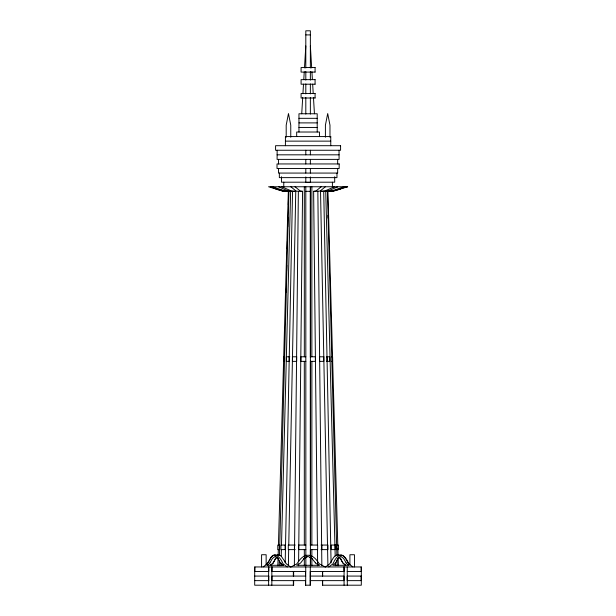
<?xml version="1.0" encoding="UTF-8"?>
<svg xmlns="http://www.w3.org/2000/svg" width="616" height="616" viewBox="0 0 616 616"><rect width="100%" height="100%" fill="white"/><g stroke="black" fill="none" stroke-linecap="round" stroke-linejoin="round"><path stroke-width="0.92" d="M294.356 565.75L298.367 191.322L296.72 191.122A32.178 12.312 -90 0 1 295.819 190.821L290.806 186.756M298.567 565.75L298.591 563.832M298.606 561.915L302.579 191.322L300.931 191.122A32.178 12.312 90 0 1 300.031 190.821L295.018 186.756M285.185 562.87L292.531 191.322L295.757 191.322L288.75 545.591M288.357 565.75L288.681 549.433M285.478 314.214L285.524 312.289M286.047 292.13L286.124 289.25M286.594 271.009L286.748 265.25M287.171 248.926L287.372 241.249M287.741 226.842L287.988 217.24M288.319 204.766L288.588 194.202M279.217 565.75L279.348 560.953L278.201 558.928M279.495 555.193L288.904 191.322M280.965 565.75L281.042 562.87M290.506 566.951L286.733 564.194A10.865 7.685 90 0 1 286.063 563.401L281.219 556.148L281.389 549.433M281.489 545.591L290.652 191.322L287.965 191.299M277.855 565.75L278.07 558.073M278.155 555.193L278.317 549.433M278.424 545.591L288.342 191.322L287.587 191.299M301.732 113.76L302.702 97.528M302.933 93.701L303.511 84.153M303.796 79.379L304.258 71.741M304.481 67.914L305.805 45.954M270.986 564.88L270.37 565.295L272.857 563.317A6.953 4.92 -90 0 0 273.342 562.678L275.398 558.928A6.915 4.889 90 0 1 275.883 558.288L277.161 557.187A12.813 9.063 90 0 0 275.344 558.827M273.75 561.908L275.39 558.904M269.669 559.89L267.536 563.401A10.865 7.685 90 0 1 266.867 564.194L266.374 564.672M273.643 562.1L273.204 562.801M269.654 559.836C273.681 550.08 280.311 557.164 282.836 563.401A10.865 7.685 -90 0 0 283.514 564.194L287.287 566.951M269.977 562.801L272.164 558.904A6.915 4.889 -90 0 1 272.657 558.288L275.19 556.394L275.814 556.787M313.644 191.322L315.276 191.122A32.178 12.312 -90 0 0 316.177 190.821L321.198 186.756M325.402 186.756L320.389 190.821A32.178 12.312 -90 0 1 319.488 191.122L313.629 191.322L317.425 545.591M339.616 557.187L338.338 558.288A6.915 4.889 -90 0 0 337.845 558.904L335.797 562.678A6.953 4.92 90 0 1 335.312 563.317L332.825 565.295L348.91 565.295L348.286 564.88M267.76 564.88L267.144 565.295L283.614 565.295M352.96 566.951L349.21 564.14A11.242 7.946 -90 0 1 348.541 563.34C343.998 552.575 337.73 552.506 333.218 563.401A10.865 7.685 -90 0 1 332.54 564.194L328.767 566.951M263.086 566.951L266.836 564.14A11.242 7.946 -90 0 0 267.506 563.34C269.9 560.329 271.91 553.191 276.907 555.293M325.541 566.951L329.314 564.194A10.865 7.685 -90 0 0 329.991 563.401C332.363 560.375 334.326 553.199 339.354 555.27L337.93 554.754M304.381 555.878L305.952 555.116M339.147 555.293C344.167 553.168 346.146 560.383 348.517 563.401A10.865 7.685 -90 0 0 349.187 564.194L349.672 564.672M333.957 187.018L334.473 186.756M337.183 187.018L337.699 186.756M333.849 187.102L325.202 190.821A32.178 22.754 90 0 1 323.546 191.122L320.528 191.322L327.912 565.75M337.075 187.102L328.428 190.821A32.178 22.754 -90 0 1 326.765 191.122L320.497 191.322M305.79 557.411L304.404 558.288A6.915 6.915 0 0 0 304.042 558.581M318.526 564.88L319.396 565.295L296.65 565.295L300.177 563.317A6.953 6.953 0 0 0 300.854 562.678L303.765 558.928A6.814 6.814 0 0 1 304.458 558.304L304.643 558.165A15.377 15.377 0 0 1 307.145 556.802L308.023 556.394L311.604 558.288A6.915 6.915 0 0 1 312.297 558.904L315.392 562.801M290.921 566.951L296.257 564.194A10.865 10.865 0 0 0 297.205 563.401C303.703 552.49 312.351 552.56 318.888 563.34A11.242 11.242 0 0 0 319.835 564.14L325.132 566.951M343.512 186.933L343.921 186.756M345.253 186.933L345.661 186.756M344.051 186.756L332.455 190.698M345.769 186.756L343.412 187.703M343.72 187.618L336.336 190.198M287.549 191.283L284.038 191.122A32.178 32.178 0 0 1 281.689 190.821L268.576 186.756L347.647 186.756L334.542 190.821A32.178 32.178 0 0 1 332.193 191.122L327.928 191.322L337.807 545.591M346.546 187.187L347.647 186.756M340.533 188.835L339.709 189.135M338.869 189.428L337.822 189.767M336.629 190.136L335.913 190.305M336.205 190.252L335.697 190.359M335.774 190.359L334.195 190.698M332.555 190.698L332.024 190.783M334.265 190.698L333.549 190.821A32.178 29.73 -90 0 1 331.377 191.122M332.34 190.744L331.808 190.821A32.178 29.73 -90 0 1 329.637 191.122M329.198 191.16L329.729 191.122A32.178 29.814 -90 0 0 331.901 190.821M330.946 191.16L331.439 191.122A32.178 29.814 -90 0 0 333.618 190.821M329.291 191.16L325.779 191.322M330.784 191.176L330.068 191.222M329.906 191.23L329.414 191.253M329.252 191.26L328.536 191.291M327.55 197.082L327.404 191.322L328.374 191.299M328.151 191.299L325.733 191.322L335.204 556.148M305.813 34.904L310.364 34.904M315.069 67.537L301.093 67.537L301.078 72.095L315.069 72.095M315.076 79.641L301.093 79.641L301.085 84.2L315.076 84.2M315.076 93.447L301.093 93.447L301.085 98.006L315.076 98.006M298.96 118.326L317.209 118.326M298.96 122.892L317.209 122.892M298.96 127.45L317.209 127.45M330.746 136.575L285.424 136.575L285.408 145.699M285.424 141.133L330.746 141.141M277.1 154.824L339.093 154.824M298.352 191.322L302.579 191.322M305.859 191.322L310.418 191.322M283.568 356.795L284.684 356.795L284.684 361.361L283.568 361.361L283.645 356.795M289.813 356.795L286.463 356.795L286.463 361.361L289.227 361.361L289.227 356.795M305.852 356.795L300.916 356.795L300.916 361.361L305.852 361.361M310.364 356.795L315.369 356.795L315.369 361.361L310.364 361.361M326.542 356.795L329.776 356.795L329.776 361.361L326.542 361.361M331.493 356.795L332.532 356.795L332.532 361.361L331.493 361.361M279.579 545.052L277.778 545.052L277.785 549.618L279.579 549.618M285.185 545.052L280.973 545.052L280.973 549.618L285.185 549.618M295.226 545.052L288.303 545.052L288.303 549.618L295.226 549.618M305.859 545.052L298.637 545.052L298.637 549.618L305.859 549.618M310.364 545.052L317.64 545.052L317.64 549.618L310.364 549.618M321.036 545.052L327.966 545.052L327.966 549.618L321.036 549.618M335.759 545.052L338.438 545.052L338.438 549.618L336.652 549.618M305.744 571.509L272.041 571.509L272.041 566.951M310.31 571.509L344.013 571.509L344.013 566.951M347.17 571.509L361.199 571.509L361.199 566.951M254.801 576.076L268.83 576.076M305.698 576.076L271.987 576.076L271.987 580.634L305.698 580.634M310.256 576.076L343.959 576.076L343.959 580.634L310.256 580.634M254.801 580.634L268.83 580.634M290.606 191.322L286.617 191.137A32.178 29.73 -90 0 1 284.5 190.821L272.387 186.756M288.203 191.299L285.986 191.222M287.526 191.291L287.988 191.299M295.726 191.322L292.715 191.122A32.178 22.73 -90 0 1 291.06 190.821L281.751 186.756M292.5 191.322L289.489 191.122A32.178 22.73 90 0 1 287.834 190.821L278.524 186.756M286.671 191.245L285.77 191.206M278.694 554.754L276.7 555.27L278.994 554.8L281.219 556.148M286.017 191.206L285.108 191.16M285.331 191.176L285.801 191.191M285.362 191.16L284.892 191.137A32.178 29.73 90 0 1 282.759 190.821L281.627 190.66M286.887 191.137L286.401 191.122A32.178 29.814 -90 0 1 284.222 190.821L283.352 190.66M285.146 191.137L284.677 191.122A32.178 29.814 90 0 1 282.498 190.821L282.066 190.744M282.113 190.698L270.647 186.756M281.196 190.567L279.056 190.021M281.212 190.136L280.78 190.021M278.209 189.767L277.161 189.428M276.322 189.135L275.491 188.835M274.451 188.442L273.835 188.196M310.01 555.132L311.573 555.909M272.603 187.703L272.195 187.534M272.072 186.756L272.48 186.933M270.347 186.756L271.256 187.018M283.229 565.295L280.742 563.317A6.953 4.92 90 0 1 280.257 562.678L279.333 560.991M276.438 557.187L277.716 558.288A6.915 4.889 90 0 1 278.093 558.743M339.616 557.773A7.97 5.636 90 0 1 340.656 558.92L342.712 562.678A6.953 4.92 -90 0 0 343.189 563.317L345.684 565.295L343.343 563.424A7.184 5.082 90 0 1 342.85 562.801L342.411 562.1M346.069 562.801L343.882 558.904A6.915 4.889 -90 0 0 343.389 558.288L340.864 556.394L340.232 556.787A12.813 9.063 90 0 0 337.799 558.827M340.648 558.928L342.28 561.954M310.364 45.954L311.688 67.914M311.919 71.741L312.374 79.379M312.666 84.153L313.236 93.701M313.467 97.528L314.445 113.76M337.884 548.471L338.069 555.193M338.153 558.073L338.369 565.75M327.45 191.322L336.89 555.193M337.014 559.99L337.168 565.75M328.02 215.323L328.097 218.203M335.374 562.87L335.45 565.75M323.723 191.322L331.077 562.87M317.841 191.322L321.852 565.75M317.463 549.433L317.64 565.75M354.47 566.951L354.47 554.739L349.911 554.739L349.911 565.103M347.239 566.951L347.301 585.2M344.075 566.951L344.075 585.2M339.031 150.258L339.093 159.382L277.1 159.382L277.138 150.258M337.66 159.382L337.66 163.948M337.66 168.507L337.66 173.073L278.509 173.073L278.509 168.507M336.967 173.073L336.967 177.631L279.348 177.631L279.348 173.073M337.021 545.052L337.021 549.618M334.696 176.723L334.696 182.197L281.474 182.197L281.474 176.723M332.601 356.795L332.601 361.361M332.401 182.205L332.401 186.756M330.761 136.575L330.761 145.699M329.976 137.245L329.976 125.164L327.697 113.575L325.41 125.164L325.41 137.245M327.065 356.795L327.065 361.361M322.638 571.509L322.638 576.076M322.638 580.634L322.638 585.2M322.568 571.509L322.568 576.076M322.568 580.634L322.568 585.2L361.307 585.2L361.307 566.951L254.693 566.951L254.693 585.2L293.639 585.2L293.639 580.634M321.852 545.052L321.852 549.618M319.488 136.575L319.488 132.017L296.681 132.017L296.681 136.575M317.209 132.009L317.209 113.767L298.96 113.767L298.96 132.009M315.084 67.537L315.084 72.095M315.084 79.641L315.084 84.2M315.084 93.447L315.084 98.006M311.881 186.756L311.865 356.795M311.881 361.361L311.865 545.052M311.881 549.618L311.865 556.279M311.881 558.188L311.865 565.804M310.364 68.014L310.364 30.8L305.813 30.8L305.805 68.014M310.364 71.448L310.364 80.103M310.364 83.945L310.364 93.917M310.364 97.413L310.364 114.06M310.364 150.258L310.364 154.824M310.364 159.382L310.364 163.948M310.364 168.507L310.364 173.073M310.364 176.931L310.364 182.405L305.805 182.405L305.805 176.931M310.364 357.419L310.364 186.756L310.418 565.804L310.364 549.433M310.364 361.253L310.364 545.591M310.31 566.951L310.295 585.2L305.474 585.2L305.474 580.634M310.248 571.509L310.248 585.2M305.813 71.448L305.813 80.103M305.813 83.945L305.805 93.917M305.813 97.413L305.805 114.06M305.805 150.258L305.805 154.824M305.805 159.382L305.805 163.948M305.805 168.507L305.805 173.073M305.805 186.756L305.859 565.804M305.744 566.951L305.69 585.2M305.474 571.509L305.474 576.076M304.312 186.756L304.327 356.795M304.312 361.361L304.327 545.052M304.312 549.618L304.327 556.279M304.312 558.188L304.327 565.804M294.425 545.052L294.425 549.618M293.639 571.509L293.639 576.076M293.347 571.509L293.347 576.076M293.347 580.634L293.347 585.2M290.76 137.245L290.76 125.164L288.473 113.575L286.194 125.164L286.194 137.245M285.077 545.052L285.077 549.618M283.768 182.205L283.768 186.756M279.225 545.052L279.225 549.618M278.509 159.382L278.509 163.948M271.841 566.951L271.841 585.2M268.815 566.951L268.815 571.509L254.855 571.509L254.855 566.951M268.761 576.076L268.761 580.634M268.622 566.951L268.622 585.2M266.143 565.103L266.143 554.739L261.584 554.739L261.584 566.951M318.541 564.833A13.136 13.136 0 0 1 315.323 562.885M303.688 558.827A12.813 12.813 0 0 1 307.153 556.841M310.364 557.542A8.316 8.316 0 0 1 312.073 558.75M310.372 557.526A18.595 18.595 0 0 0 310.164 557.411A12.813 12.813 0 0 1 312.127 558.681M340.717 558.804A13.075 9.248 90 0 0 338.885 557.211A17.656 12.482 -90 0 1 339.624 557.757M348.302 564.833A13.136 9.294 90 0 1 346.023 562.885M273.25 562.885A13.136 9.294 -90 0 1 270.971 564.833M270.024 562.885A13.136 9.294 -90 0 1 267.752 564.833M275.799 556.841A12.813 9.063 90 0 1 278.255 558.827M340.586 145.699L275.583 145.699L275.575 150.258L340.586 150.258L340.594 145.699M339.17 163.948L277.023 163.948L277.015 168.507L339.17 168.507L339.17 163.948M296.689 356.795L292.4 356.795L292.4 361.361L296.689 361.361L296.689 356.795M323.793 356.795L319.565 356.795L319.565 361.361L323.793 361.361L323.793 356.795M335.273 545.052L331.192 545.052L331.192 549.618L335.273 549.618L335.273 545.052M361.153 576.076L347.17 576.076L347.185 580.634L361.153 580.634L361.153 576.076"/></g></svg>
